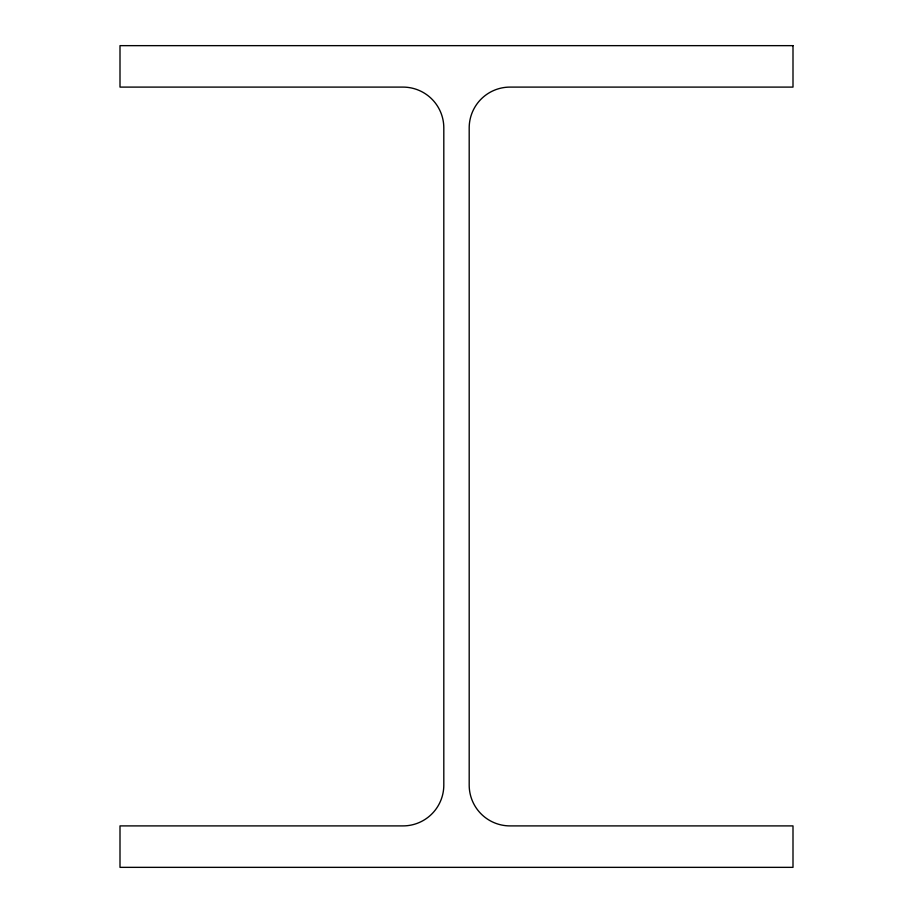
<?xml version="1.0" encoding="UTF-8"?>
<svg xmlns="http://www.w3.org/2000/svg" width="913" height="913" viewBox="0 0 913 913"><rect width="100%" height="100%" fill="white"/><g stroke="black" fill="none" stroke-linecap="round" stroke-linejoin="round"><path stroke-width="1.37" d="M792.998 45.65L120.002 45.65L120.002 87.1L402.975 87.1A40.823 40.823 0 0 1 443.809 127.923L443.809 785.077A40.823 40.823 0 0 1 402.975 825.9L120.002 825.9L120.002 867.35L792.998 867.35L792.998 825.9L510.025 825.9A40.823 40.823 0 0 1 469.191 785.077L469.191 127.923A40.823 40.823 0 0 1 510.025 87.1L792.998 87.1L792.998 45.65"/></g></svg>
